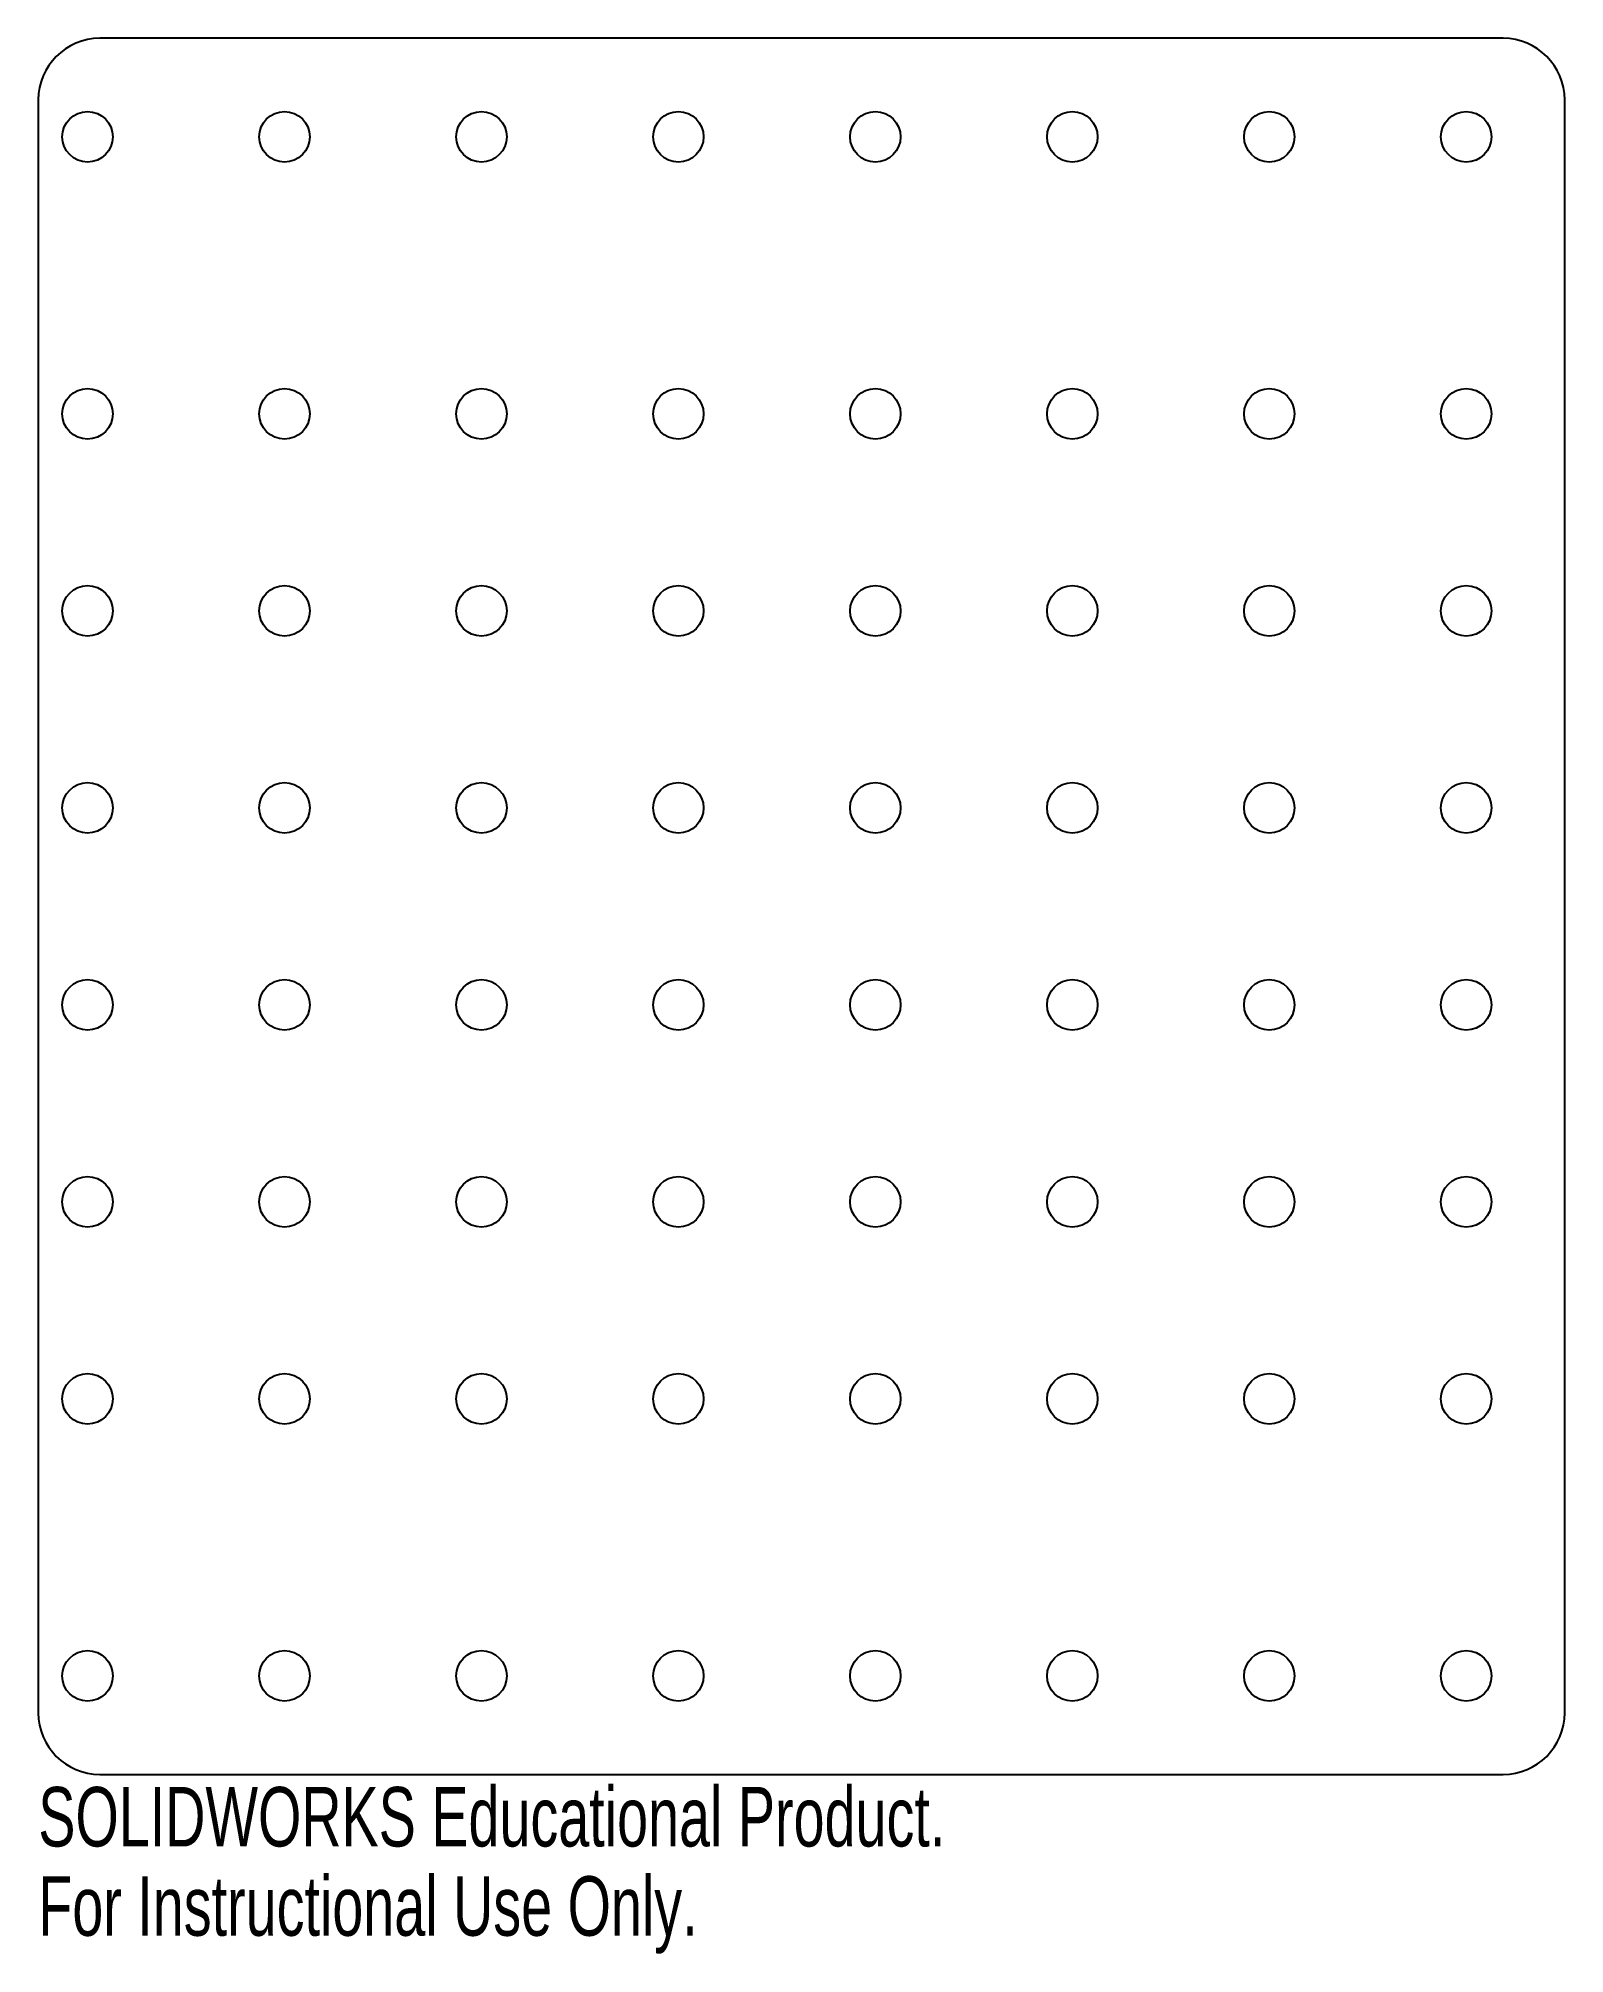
# Model space of a CAD drawing. Header units: millimetres. Extents: x -62 to 62, y -85 to 70.
import ezdxf

# ---------------------------------------------------------------- set-up
doc = ezdxf.new("R2010")
doc.units = ezdxf.units.MM
doc.styles.add('SLDTEXTSTYLE0', font='TXT', dxfattribs={"width": 0.7})

msp = doc.modelspace()

# ---------------------------------------------------------------- linework, layer by layer
at = {"color": 7, "linetype": 'Continuous', "lineweight": 25}
for p, q in [((57, 70.5), (-57, 70.5)), ((-62, 65.5), (-62, -65.5)), ((62, -65.5), (62, 65.5)), ((-57, -70.5), (57, -70.5))]:
    msp.add_line(p, q, dxfattribs=at)
for centre in [(-58, 62.5), (-42, 62.5), (-26, 62.5), (-10, 62.5), (6, 62.5), (22, 62.5), (38, 62.5), (54, 62.5), (-58, 40), (-42, 40), (-26, 40), (-10, 40), (6, 40), (22, 40), (38, 40), (54, 40), (-58, 24), (-42, 24), (-26, 24), (-10, 24), (6, 24), (22, 24), (38, 24), (54, 24), (-58, 8), (-42, 8), (-26, 8), (-10, 8), (6, 8), (22, 8), (38, 8), (54, 8), (-58, -8), (-42, -8), (-26, -8), (-10, -8), (6, -8), (22, -8), (38, -8), (54, -8), (-58, -24), (-42, -24), (-26, -24), (-10, -24), (6, -24), (22, -24), (38, -24), (54, -24), (-58, -40), (-42, -40), (-26, -40), (-10, -40), (6, -40), (22, -40), (38, -40), (54, -40), (-58, -62.5), (-42, -62.5), (-26, -62.5), (-10, -62.5), (6, -62.5), (22, -62.5), (38, -62.5), (54, -62.5)]:
    msp.add_circle(centre, 2.05, dxfattribs=at)
for centre, start, end in [((-57, 65.5), 90, 180), ((57, 65.5), 0, 90), ((-57, -65.5), 180, 270), ((57, -65.5), 270, 0)]:
    msp.add_arc(centre, 5, start, end, dxfattribs=at)

# ---------------------------------------------------------------- texts
at = {"color": 7, "linetype": 'Continuous', "char_height": 4.8336, "attachment_point": 1, "style": 'SLDTEXTSTYLE0'}
for s, insert in [('SOLIDWORKS Educational Product.', (-62, -71.52)), ('For Instructional Use Only.', (-62, -78.77))]:
    msp.add_mtext(s, dxfattribs=dict(at, insert=insert))

doc.saveas('drawing.dxf')
